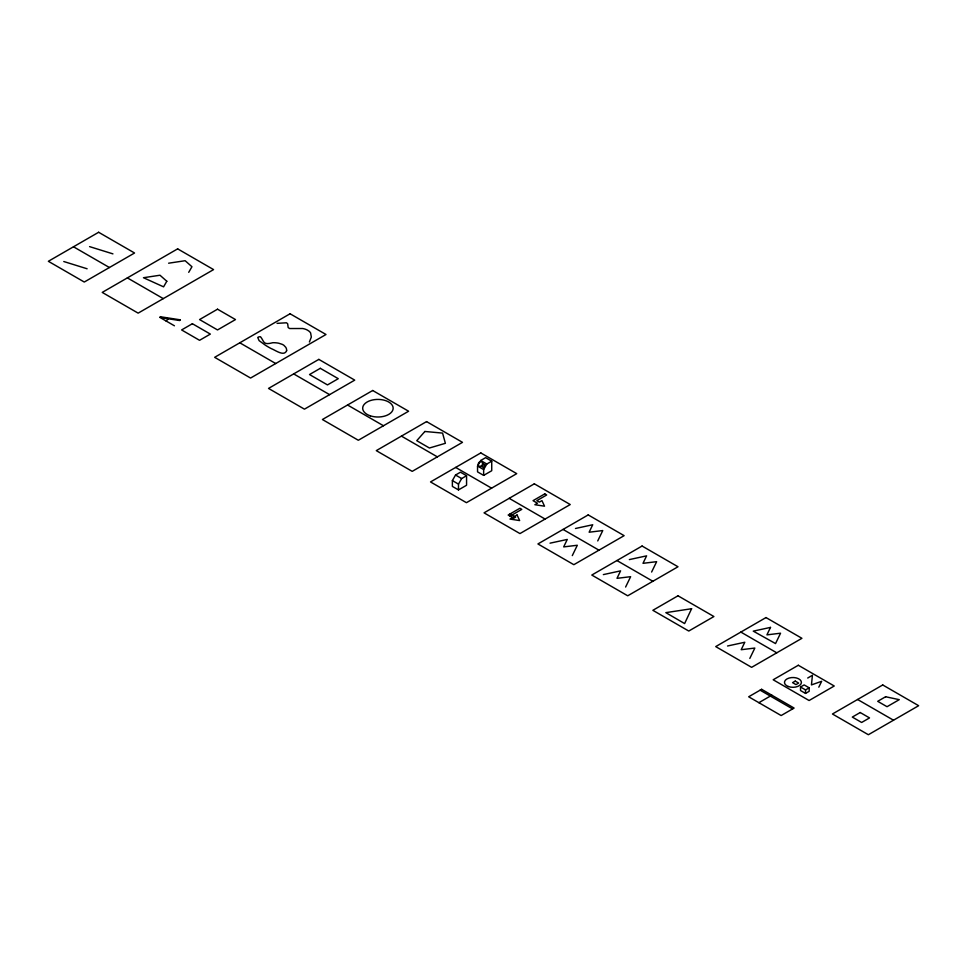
<?xml version="1.0" encoding="UTF-8"?>
<svg xmlns="http://www.w3.org/2000/svg" width="967" height="967" viewBox="0 0 967 967"><rect width="100%" height="100%" fill="white"/><g stroke="black" fill="none" stroke-linecap="round" stroke-linejoin="round"><path stroke-width="1.45" d="M168.077 318.735L168.077 318.735A8.304 4.799 0 0 1 165.925 320.887L165.925 320.887M160.123 317.357L160.462 316.608M179.753 320.391L180.092 319.654M818.807 687.174L821.648 681.3L811.446 684.914L812.425 675.28L807.711 678.024M572.295 555.614L577.323 545.255L563.676 546.911L567.266 539.441L550.03 543.176M597.739 540.928L602.767 530.557L589.121 532.225L592.711 524.755L575.474 528.49M625.613 587.042L630.641 576.683L616.994 578.339L620.584 570.868L603.348 574.603M651.625 572.029L656.653 561.67L642.995 563.326L646.597 555.856L629.348 559.591M749.812 658.43L754.84 648.059L741.193 649.715L744.783 642.257L727.547 645.992M309.392 342.016L311.326 337.036L310.625 332.974A12.148 7.011 0 0 0 308.993 331.149L307.446 330.122A11.773 6.805 0 0 0 302.611 328.514L289.641 328.538L288.166 327.547L287.67 323.788L286.498 322.785L277.07 323.353M452.375 480.587L455.542 475.027L460.461 472.186L466.565 475.716L466.565 485.253L458.479 489.918L452.375 486.401L452.375 480.587L458.479 484.116L458.479 489.918M458.479 484.116L461.646 478.556L466.565 475.716M477.541 466.058L480.708 460.497L485.627 457.657L491.732 461.186L491.732 470.724L483.645 475.389L477.541 471.872L477.541 466.058L483.645 469.587L483.645 475.389M483.645 469.587L486.812 464.027L491.732 461.186M188.722 272.331L191.95 266.735L185.132 260.715L168.609 263.205M510.056 516.136L521.805 509.355L519.895 508.255L508.158 515.036L513.743 518.252L515.641 517.152L510.056 513.936M758.877 702.683L771.835 695.2M800.519 687.017L804.157 684.914L809.174 687.815L809.174 691.32L805.535 693.424L800.519 690.523L800.519 687.017L805.535 689.906L809.174 687.815M160.401 316.753L180.031 319.787M179.681 320.536L160.051 317.502L174.423 325.794M89.58 246.621L112.934 253.874M63.774 261.525L87.115 268.778M480.708 460.497L486.812 464.027M73.492 246.79L109.416 267.521M127.366 277.892L163.29 298.622M239.792 342.802L275.716 363.532M293.678 373.903L329.59 394.645M347.552 405.004L383.464 425.746M401.426 436.117L437.35 456.847M455.662 467.424L491.587 488.166M509.186 498.331L545.098 519.061M563.06 529.433L598.972 550.175M616.934 560.534L652.858 581.276M740.855 632.08L776.767 652.822M857.584 699.479L893.508 720.21M455.542 475.027L461.646 478.556M760.122 690.172L792.602 708.932M805.535 689.906L805.535 693.424M286.631 350.695C284.129 356.932 275.281 350.054 271.34 348.664A105.222 60.752 0 0 1 265.55 345.328L259.108 340.638L257.766 337.543A2.067 1.197 0 0 1 258.6 336.975L259.361 336.794A2.998 1.729 0 0 1 260.546 336.782C264.487 341.665 262.722 345.376 272.803 342.717A15.532 8.969 0 0 1 278.714 343.212L282.098 344.3A10.432 6.02 0 0 1 283.899 345.328L285.748 347.286A15.412 8.896 0 0 1 286.619 350.695M691.598 608.726L684.612 623.57L665.84 612.643L691.598 608.726M770.506 627.402L766.916 634.872L780.562 633.204L775.534 643.575L753.269 631.137L770.506 627.402M483.645 464.136L482.146 466.783L483.573 467.617L485.083 464.958L483.645 464.136M166.808 281.252L163.58 286.848L143.467 277.722L159.99 275.232L166.808 281.252M424.888 431.475L416.753 440.698L429.421 448.011L445.376 443.309L442.572 433.095L424.888 431.475M98.634 232.273L48.35 261.295L84.274 282.038L134.558 253.003L98.634 232.273M177.65 248.857L102.224 292.409L138.148 313.139L213.574 269.6L177.65 248.857M192.385 323.715L181.603 329.94L199.565 340.311L210.347 334.086L192.385 323.715M217.527 309.198L199.565 319.569L217.527 329.94L235.489 319.569L217.527 309.198M290.076 313.767L214.65 357.319L250.574 378.049L326 334.497L290.076 313.767M318.82 359.386L268.524 388.42L304.448 409.162L354.732 380.128L318.82 359.386M320.307 368.318L309.525 374.543L327.487 384.914L338.269 378.689L320.307 368.318M372.694 390.499L322.41 419.521L358.322 440.263L408.606 411.229L372.694 390.499M426.568 421.6L376.284 450.634L412.208 471.364L462.492 442.342L426.568 421.6M480.804 452.919L430.52 481.941L466.445 502.683L516.729 473.649L480.804 452.919M534.328 483.814L484.044 512.848L519.956 533.579L570.24 504.544L534.328 483.814M544.784 493.883L533.035 500.664L537.459 503.215L534.872 504.714L544.542 506.2L541.943 500.628L539.368 502.115L536.842 500.664L546.681 494.983L544.784 493.883M517.067 514.988L509.996 519.074L519.654 520.572L517.067 514.988M588.202 514.915L537.918 543.95L573.83 564.692L624.126 535.658L588.202 514.915M642.076 546.029L591.792 575.051L627.716 595.793L678 566.759L642.076 546.029M678 595.793L652.858 610.31L688.77 631.04L713.912 616.535L678 595.793M765.997 617.562L715.713 646.597L751.625 667.339L801.921 638.305L765.997 617.562M798.319 665.26L773.177 679.777L809.101 700.519L834.243 686.002L798.319 665.26M761.621 689.302L748.663 696.784L781.143 715.544L794.1 708.062L761.621 689.302M795.249 681.094L792.565 682.642L795.974 684.612L798.657 683.065L795.249 681.094M882.726 684.962L832.442 713.997L868.366 734.727L918.65 705.705L882.726 684.962M885.603 696.748L877.698 701.317L887.041 706.708L899.25 699.661L885.603 696.748M860.207 712.522L852.302 717.079L861.633 722.47L869.538 717.913L860.207 712.522M481.312 466.009A2.538 2.079 -61.1 0 0 481.639 461.803A2.538 2.079 -61.1 0 0 478.194 464.208A2.538 2.079 -61.1 0 0 481.312 466.009M788.347 686.522A8.473 4.895 0 0 0 801.401 682.642A8.473 4.895 0 0 0 789.06 678.06A8.473 4.895 0 0 0 788.347 686.522M370.301 415.834A15.242 8.8 0 0 0 393.158 408.207A15.242 8.8 0 0 0 370.301 400.592A15.242 8.8 0 0 0 370.301 415.834"/></g></svg>
